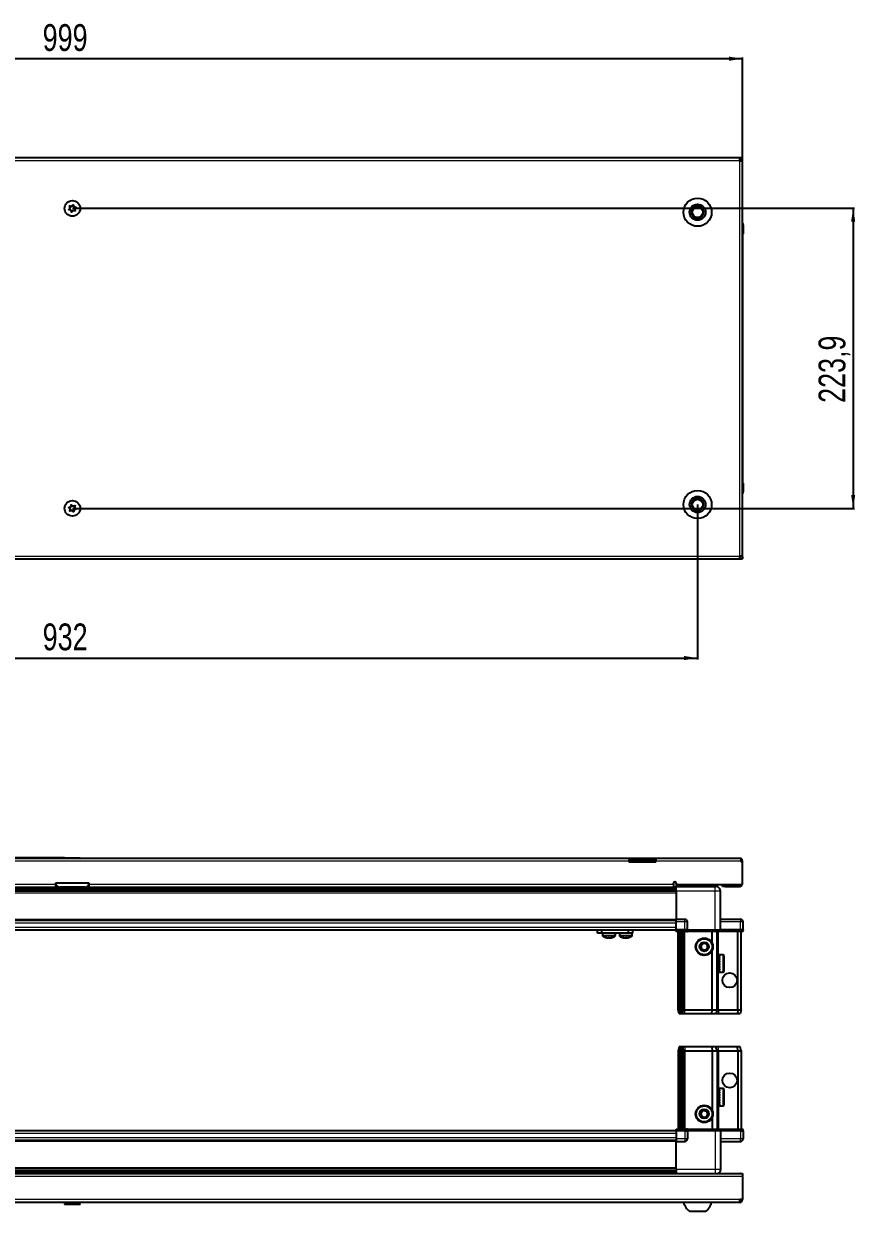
# Model space of a CAD drawing. Header units: millimetres. Extents: x 355 to 3196, y 531 to 1574.
# Drawn here: x 975 to 1595, y 531 to 1417 of the extents above; entities that cross this region are included whole.
import ezdxf

# ---------------------------------------------------------------- set-up
doc = ezdxf.new("R2010")
doc.units = ezdxf.units.MM
doc.layers.add('FORMAT', color=7, linetype='Continuous')
doc.styles.add('SLDTEXTSTYLE0', font='TXT', dxfattribs={"width": 0.75})
doc.dimstyles.new('SLDDIMSTYLE0', dxfattribs={"dimtxt": 20, "dimasz": 10, "dimexe": 0, "dimexo": 0.0625, "dimgap": 5, "dimtad": 2, "dimdec": 1, "dimrnd": 1e-09, "dimzin": 12, "dimdsep": 46, "dimtxsty": 'SLDTEXTSTYLE0', "dimsah": 1, "dimcen": 0.09, "dimadec": 0, "dimazin": 3, "dimtfac": 1, "dimtofl": 0, "dimtmove": 0, "dimatfit": 3, "dimfxl": 0, "dimfrac": 2, "dimtolj": 1, "dimtzin": 12, "dimarcsym": 0})

# ---------------------------------------------------------------- blocks, each defined once
blk = doc.blocks.new('_D_1')
at = {"layer": 'FORMAT'}
for p, q in [((511.9, 1316.52), (511.9, 1391.51)), ((1510.9, 1390.51), (511.9, 1390.51)), ((1510.9, 1316.52), (1510.9, 1391.51))]:
    blk.add_line(p, q, dxfattribs=at)
for points in [[(511.9, 1390.51), (521.9, 1388.97), (521.9, 1392.04)], [(1510.9, 1390.51), (1500.9, 1392.04), (1500.9, 1388.97)]]:
    blk.add_solid(points, dxfattribs=at)
at = {"layer": 'FORMAT', "insert": (989.23, 1416.29), "char_height": 20, "attachment_point": 1, "style": 'SLDTEXTSTYLE0'}
blk.add_mtext('999', dxfattribs=at)
blk = doc.blocks.new('_D_2')
at = {"layer": 'FORMAT'}
for p, q in [((545.4, 1058), (545.4, 942.51)), ((1477.4, 1058), (1477.4, 942.51)), ((545.4, 943.51), (1477.4, 943.51))]:
    blk.add_line(p, q, dxfattribs=at)
for points in [[(545.4, 943.51), (555.4, 941.97), (555.4, 945.04)], [(1477.4, 943.51), (1467.4, 945.04), (1467.4, 941.97)]]:
    blk.add_solid(points, dxfattribs=at)
at = {"layer": 'FORMAT', "insert": (989.23, 969.29), "char_height": 20, "attachment_point": 1, "style": 'SLDTEXTSTYLE0'}
blk.add_mtext('932', dxfattribs=at)
blk = doc.blocks.new('_D_3')
at = {"layer": 'FORMAT'}
for p, q in [((1011.41, 1279.01), (1594.4, 1279.01)), ((1593.4, 1279.01), (1593.4, 1055.16)), ((1011.41, 1055.16), (1594.4, 1055.16))]:
    blk.add_line(p, q, dxfattribs=at)
for points in [[(1593.4, 1279.01), (1591.86, 1269.01), (1594.93, 1269.01)], [(1593.4, 1055.16), (1594.93, 1065.16), (1591.86, 1065.16)]]:
    blk.add_solid(points, dxfattribs=at)
at = {"layer": 'FORMAT', "insert": (1567.61, 1133.83), "char_height": 20, "attachment_point": 1, "rotation": 90, "style": 'SLDTEXTSTYLE0'}
blk.add_mtext('223,9', dxfattribs=at)
blk = doc.blocks.new('_D_8')
at = {"layer": 'FORMAT'}
for p, q in [((1005.6, 794.51), (444.4, 794.51)), ((445.4, 794.51), (445.4, 537.51)), ((513.99, 537.51), (444.4, 537.51))]:
    blk.add_line(p, q, dxfattribs=at)
for points in [[(445.4, 794.51), (443.86, 784.51), (446.93, 784.51)], [(445.4, 537.51), (446.93, 547.51), (443.86, 547.51)]]:
    blk.add_solid(points, dxfattribs=at)
at = {"layer": 'FORMAT', "insert": (419.61, 643.85), "char_height": 20, "attachment_point": 1, "rotation": 90, "style": 'SLDTEXTSTYLE0'}
blk.add_mtext('257', dxfattribs=at)

msp = doc.modelspace()

# ---------------------------------------------------------------- linework, layer by layer
at = {"color": 7, "linetype": 'Continuous', "lineweight": 25}
for p, q in [((1508.8, 1316.51), (514, 1316.51)), ((1508.8, 1314.41), (1508.8, 1316.51)), ((1510.9, 1316.51), (1508.8, 1316.51)), ((1508.8, 1315.01), (1510.9, 1315.01)), ((1508.8, 1314.41), (1510.9, 1314.41)), ((1510.9, 1315.01), (1510.9, 1316.51)), ((1510.9, 1314.41), (1510.9, 1315.01)), ((1510.9, 1019.61), (1510.9, 1314.41)), ((1510.9, 1267.83), (1510.9, 1267.83)), ((1510.9, 1260.01), (1511.4, 1260.01)), ((1511.25, 1074.01), (1511.25, 1260.01)), ((1511.4, 1266.51), (1511.4, 1260.01)), ((1511.4, 1260.01), (1511.4, 1266.51)), ((1511.4, 1260.01), (1511.4, 1260.01)), ((1511.4, 1260.01), (1511.4, 1260.01)), ((1510.9, 1074.01), (1511.4, 1074.01)), ((1511.4, 1074.01), (1511.4, 1074.01)), ((1511.4, 1067.51), (1511.4, 1074.01)), ((1511.4, 1074.01), (1511.4, 1067.51)), ((1510.9, 1019.61), (1508.8, 1019.61)), ((1508.8, 1017.51), (1508.8, 1019.61)), ((1510.9, 1019.01), (1508.8, 1019.01)), ((1510.9, 1019.01), (1510.9, 1019.61)), ((1510.9, 1019.01), (1510.9, 1017.51)), ((514, 1017.51), (1508.8, 1017.51)), ((1508.8, 1017.51), (1510.9, 1017.51)), ((596.4, 794.21), (1426.4, 794.21)), ((1005.61, 794.51), (1005.61, 794.21)), ((1005.61, 794.51), (1017.18, 794.51)), ((1017.18, 794.21), (1017.18, 794.51)), ((1426.4, 792.11), (1426.4, 794.21)), ((1426.4, 794.21), (1436.4, 794.21)), ((1436.4, 792.71), (1426.4, 792.71)), ((1426.4, 791.21), (1426.4, 792.11)), ((1446.4, 791.21), (1426.4, 791.21)), ((1436.4, 794.21), (1446.4, 794.21)), ((1446.4, 792.71), (1436.4, 792.71)), ((1446.4, 794.21), (1509.3, 794.21)), ((1446.4, 794.21), (1446.4, 792.11)), ((1446.4, 791.21), (1446.4, 792.11)), ((1509.9, 792.11), (1510.9, 792.11)), ((1509.9, 792.11), (1509.9, 791.21)), ((1510.9, 791.21), (1509.9, 791.21)), ((1510.9, 791.21), (1510.9, 792.11)), ((1510.9, 774.71), (1510.9, 791.21)), ((1461.4, 770.77), (561.4, 770.77)), ((1461.4, 770.74), (561.4, 770.74)), ((563.4, 772.71), (998.9, 772.71)), ((587.52, 772.56), (1435.27, 772.56)), ((1023.9, 775.71), (998.9, 775.71)), ((998.9, 775.71), (998.9, 774.81)), ((998.9, 774.81), (998.9, 772.71)), ((1020.9, 772.71), (1001.9, 772.71)), ((1023.9, 774.81), (1023.9, 775.71)), ((1023.9, 772.71), (1023.9, 774.81)), ((1023.9, 772.71), (1459.4, 772.71)), ((1429.9, 772.71), (1429.9, 772.56)), ((1430.01, 772.71), (1430.01, 772.56)), ((1430.19, 772.71), (1430.19, 772.56)), ((1430.7, 772.71), (1430.7, 772.56)), ((1431.09, 772.71), (1431.09, 772.56)), ((1431.94, 772.71), (1431.94, 772.56)), ((1432.51, 772.71), (1432.51, 772.56)), ((1433.62, 772.71), (1433.62, 772.56)), ((1434.31, 772.71), (1434.31, 772.56)), ((1435.27, 772.56), (1435.58, 772.56)), ((1435.58, 772.71), (1435.58, 772.56)), ((1435.58, 772.56), (1435.58, 772.56)), ((1435.58, 772.56), (1436.31, 772.56)), ((1435.84, 772.71), (1435.84, 772.56)), ((1436.31, 772.71), (1436.31, 772.56)), ((1436.31, 772.56), (1437.61, 772.56)), ((1437.52, 772.56), (1461.4, 772.56)), ((1437.61, 772.71), (1437.61, 772.56)), ((1437.7, 772.71), (1437.7, 772.56)), ((1438.33, 772.71), (1438.33, 772.56)), ((1439.52, 772.71), (1439.52, 772.56)), ((1440.15, 772.71), (1440.15, 772.56)), ((1441.13, 772.71), (1441.13, 772.56)), ((1441.61, 772.71), (1441.61, 772.56)), ((1442.28, 772.71), (1442.28, 772.56)), ((1442.55, 772.71), (1442.55, 772.56)), ((1442.84, 772.71), (1442.84, 772.56)), ((1442.9, 772.56), (1442.9, 772.71)), ((1442.9, 772.71), (1442.9, 772.56)), ((1459.4, 774.81), (1459.4, 775.56)), ((1459.4, 774.81), (1459.4, 772.71)), ((1461.4, 775.56), (1461.4, 774.71)), ((1461.4, 774.71), (1461.4, 773.21)), ((1461.4, 774.71), (1510.9, 774.71)), ((1461.4, 773.21), (1490.4, 773.21)), ((1464.15, 774.71), (1464.15, 773.21)), ((1490.65, 773.21), (1490.65, 774.71)), ((1495.9, 773.21), (1495.9, 774.71)), ((1497.9, 773.21), (1495.9, 773.21)), ((1497.9, 773.21), (1508.8, 773.21)), ((1461.4, 769.71), (1461.4, 748.71)), ((1494.4, 740.71), (1494.4, 769.71)), ((561.4, 748.06), (1461.4, 748.06)), ((1461.4, 748.71), (1467.9, 748.71)), ((1461.4, 746.71), (1461.4, 748.71)), ((1461.4, 740.71), (1461.4, 746.71)), ((1469.9, 740.71), (1469.9, 746.71)), ((1494.4, 748.71), (1509.4, 748.71)), ((1511.4, 740.71), (1511.4, 746.71)), ((561.4, 740.86), (1461.4, 740.86)), ((1402.75, 738.36), (1402.75, 740.86)), ((1405.75, 738.36), (1402.75, 738.36)), ((1405.75, 740.86), (1405.75, 738.36)), ((1425.95, 738.36), (1405.75, 738.36)), ((1406.6, 738.36), (1406.6, 736.46)), ((1416.1, 736.46), (1416.1, 738.36)), ((1416.15, 736.46), (1416.15, 738.36)), ((1419.1, 738.36), (1419.1, 736.46)), ((1425.95, 738.36), (1425.95, 740.86)), ((1428.95, 738.36), (1425.95, 738.36)), ((1428.6, 736.46), (1428.6, 738.36)), ((1428.95, 740.86), (1428.95, 738.36)), ((1461.4, 740.71), (1461.4, 740.38)), ((1461.4, 740.71), (1461.4, 740.71)), ((1461.4, 740.71), (1467.9, 740.71)), ((1467.9, 740.71), (1461.4, 740.71)), ((1461.4, 739.51), (1461.4, 740.38)), ((1461.4, 740.38), (1461.4, 740.38)), ((1461.4, 740.38), (1467.9, 740.38)), ((1469.22, 739.51), (1461.4, 739.51)), ((1462.9, 681.21), (1462.9, 739.51)), ((1464.4, 681.21), (1464.4, 739.51)), ((1465.9, 681.21), (1465.9, 739.51)), ((1466.9, 681.21), (1466.9, 739.51)), ((1469.9, 740.71), (1467.9, 740.71)), ((1469.22, 739.51), (1469.9, 739.51)), ((1469.9, 740.71), (1469.9, 739.51)), ((1469.9, 740.71), (1470.1, 740.71)), ((1470.1, 739.51), (1469.9, 739.51)), ((1470.1, 740.71), (1490.4, 740.71)), ((1490.4, 739.51), (1470.1, 739.51)), ((1488.4, 730.71), (1488.4, 739.51)), ((1490.4, 740.71), (1494.4, 740.71)), ((1494.4, 739.51), (1490.4, 739.51)), ((1491.9, 681.21), (1491.9, 739.51)), ((1494.4, 740.71), (1494.4, 739.51)), ((1494.4, 740.71), (1494.6, 740.71)), ((1494.6, 739.51), (1494.4, 739.51)), ((1494.6, 740.71), (1509.4, 740.71)), ((1509.4, 740.71), (1494.6, 740.71)), ((1509.4, 739.51), (1494.6, 739.51)), ((1507.4, 681.21), (1507.4, 739.51)), ((1511.4, 740.71), (1509.4, 740.71)), ((1509.4, 739.51), (1510.9, 739.51)), ((1509.9, 681.21), (1509.9, 739.51)), ((1510.9, 739.51), (1511.4, 740.38)), ((1511.4, 740.71), (1511.4, 740.38)), ((1488.4, 681.21), (1488.4, 725.71)), ((1491.93, 719.71), (1491.9, 719.71)), ((1492.41, 719.02), (1491.93, 719.71)), ((1491.93, 719.71), (1491.93, 718.67)), ((1491.93, 718.67), (1491.93, 711.71)), ((1492.9, 719.71), (1492.41, 719.02)), ((1492.41, 719.02), (1492.41, 718.16)), ((1492.41, 718.16), (1492.41, 712.4)), ((1492.9, 719.71), (1492.9, 718.67)), ((1492.9, 718.67), (1492.9, 711.71)), ((1493.4, 720.11), (1493.3, 720.11)), ((1493.3, 720.11), (1493.3, 711.31)), ((1496.3, 722.21), (1493.4, 722.21)), ((1493.4, 722.21), (1493.4, 722.2)), ((1493.9, 722.2), (1493.4, 722.2)), ((1493.4, 722.2), (1493.4, 722.12)), ((1493.4, 722.12), (1493.4, 721.78)), ((1493.9, 722.12), (1493.4, 722.12)), ((1493.9, 721.78), (1493.4, 721.78)), ((1493.4, 721.78), (1493.4, 721.48)), ((1493.4, 721.48), (1493.4, 720.76)), ((1493.9, 721.48), (1493.4, 721.48)), ((1493.9, 720.76), (1493.4, 720.76)), ((1493.4, 720.76), (1493.4, 720.26)), ((1493.4, 720.26), (1493.4, 719.25)), ((1493.9, 720.26), (1493.4, 720.26)), ((1493.9, 719.25), (1493.4, 719.25)), ((1493.4, 719.25), (1493.4, 718.61)), ((1493.4, 718.61), (1493.4, 717.39)), ((1493.9, 718.61), (1493.4, 718.61)), ((1493.9, 722.12), (1493.9, 722.2)), ((1493.9, 721.48), (1493.9, 721.78)), ((1493.9, 720.26), (1493.9, 720.76)), ((1493.9, 718.61), (1493.9, 719.25)), ((1497.1, 721.41), (1497.1, 719.93)), ((1497.1, 719.93), (1497.1, 710.01)), ((1491.9, 711.71), (1491.93, 711.71)), ((1491.93, 711.71), (1492.41, 712.4)), ((1492.41, 712.4), (1492.9, 711.71)), ((1493.3, 711.31), (1493.4, 711.31)), ((1493.9, 717.39), (1493.4, 717.39)), ((1493.4, 717.39), (1493.4, 716.85)), ((1493.9, 716.85), (1493.4, 716.85)), ((1493.4, 716.67), (1493.4, 715.37)), ((1493.9, 716.67), (1493.4, 716.67)), ((1493.9, 715.37), (1493.4, 715.37)), ((1493.9, 714.98), (1493.4, 714.98)), ((1493.4, 714.98), (1493.4, 714.63)), ((1493.9, 714.63), (1493.4, 714.63)), ((1493.4, 714.63), (1493.4, 713.38)), ((1493.9, 713.38), (1493.4, 713.38)), ((1493.4, 713.38), (1493.4, 712.7)), ((1493.4, 712.7), (1493.4, 711.62)), ((1493.9, 712.7), (1493.4, 712.7)), ((1493.9, 711.62), (1493.4, 711.62)), ((1493.4, 711.62), (1493.4, 711.07)), ((1493.4, 711.07), (1493.4, 710.26)), ((1493.9, 711.07), (1493.4, 711.07)), ((1493.9, 710.26), (1493.4, 710.26)), ((1493.4, 710.26), (1493.4, 709.89)), ((1493.4, 709.89), (1493.4, 709.43)), ((1493.9, 709.89), (1493.4, 709.89)), ((1493.9, 709.43), (1493.4, 709.43)), ((1493.4, 709.43), (1493.4, 709.28)), ((1493.4, 709.28), (1493.4, 709.21)), ((1493.9, 709.28), (1493.4, 709.28)), ((1493.4, 709.21), (1496.3, 709.21)), ((1493.9, 716.67), (1493.9, 717.39)), ((1493.9, 714.63), (1493.9, 715.37)), ((1493.9, 712.7), (1493.9, 713.38)), ((1493.9, 711.07), (1493.9, 711.62)), ((1493.9, 709.89), (1493.9, 710.26)), ((1493.9, 709.28), (1493.9, 709.43)), ((1462.9, 681.21), (1464.4, 681.21)), ((1463.7, 678.21), (1462.9, 681.21)), ((1464.85, 678.21), (1463.7, 678.21)), ((1464.4, 681.21), (1465.9, 681.21)), ((1464.85, 678.21), (1464.4, 681.21)), ((1465.35, 678.21), (1464.85, 678.21)), ((1465.35, 678.21), (1465.9, 681.21)), ((1466.09, 678.21), (1465.35, 678.21)), ((1465.9, 681.21), (1466.9, 681.21)), ((1466.09, 678.21), (1466.9, 681.21)), ((1467.9, 678.21), (1466.09, 678.21)), ((1466.9, 681.21), (1467.9, 681.21)), ((1467.9, 681.21), (1488.4, 681.21)), ((1488.06, 678.21), (1467.9, 678.21)), ((1488.06, 678.21), (1488.4, 681.21)), ((1491.09, 678.21), (1488.06, 678.21)), ((1488.4, 681.21), (1491.9, 681.21)), ((1491.9, 681.21), (1491.09, 678.21)), ((1492.9, 678.21), (1491.09, 678.21)), ((1491.9, 681.21), (1492.9, 681.21)), ((1492.9, 681.21), (1507.4, 681.21)), ((1507.24, 678.21), (1492.9, 678.21)), ((1507.4, 681.21), (1507.24, 678.21)), ((1509.09, 678.21), (1507.24, 678.21)), ((1507.4, 681.21), (1509.9, 681.21)), ((1509.9, 681.21), (1509.09, 678.21)), ((1463.7, 653.51), (1462.9, 650.51)), ((1462.9, 650.51), (1464.4, 650.51)), ((1462.9, 650.51), (1462.9, 592.21)), ((1464.85, 653.51), (1463.7, 653.51)), ((1464.85, 653.51), (1464.4, 650.51)), ((1464.4, 650.51), (1465.9, 650.51)), ((1464.4, 650.51), (1464.4, 592.21)), ((1465.35, 653.51), (1464.85, 653.51)), ((1465.35, 653.51), (1465.9, 650.51)), ((1466.09, 653.51), (1465.35, 653.51)), ((1465.9, 650.51), (1465.9, 592.21)), ((1465.9, 650.51), (1466.9, 650.51)), ((1466.09, 653.51), (1466.9, 650.51)), ((1467.9, 653.51), (1466.09, 653.51)), ((1466.9, 650.51), (1466.9, 592.21)), ((1466.9, 650.51), (1467.9, 650.51)), ((1488.06, 653.51), (1467.9, 653.51)), ((1467.9, 650.51), (1488.4, 650.51)), ((1488.06, 653.51), (1488.4, 650.51)), ((1491.09, 653.51), (1488.06, 653.51)), ((1488.4, 650.51), (1488.4, 606.01)), ((1488.4, 650.51), (1491.9, 650.51)), ((1491.9, 650.51), (1491.09, 653.51)), ((1492.9, 653.51), (1491.09, 653.51)), ((1491.9, 650.51), (1491.9, 592.21)), ((1491.9, 650.51), (1492.9, 650.51)), ((1507.24, 653.51), (1492.9, 653.51)), ((1492.9, 650.51), (1507.4, 650.51)), ((1507.4, 650.51), (1507.24, 653.51)), ((1509.09, 653.51), (1507.24, 653.51)), ((1507.4, 650.51), (1509.9, 650.51)), ((1507.4, 650.51), (1507.4, 592.21)), ((1509.9, 650.51), (1509.09, 653.51)), ((1509.9, 650.51), (1509.9, 592.21)), ((1491.93, 620.01), (1491.9, 620.01)), ((1492.41, 619.32), (1491.93, 620.01)), ((1491.93, 620.01), (1491.93, 612.01)), ((1492.9, 620.01), (1492.41, 619.32)), ((1492.9, 620.01), (1492.9, 612.01)), ((1493.4, 620.41), (1493.3, 620.41)), ((1493.3, 620.41), (1493.3, 611.61)), ((1496.3, 622.51), (1493.4, 622.51)), ((1493.9, 622.51), (1493.4, 622.51)), ((1493.4, 622.51), (1493.4, 622.47)), ((1493.4, 622.47), (1493.4, 622.18)), ((1493.9, 622.47), (1493.4, 622.47)), ((1493.9, 622.18), (1493.4, 622.18)), ((1493.4, 622.18), (1493.4, 621.91)), ((1493.9, 621.91), (1493.4, 621.91)), ((1493.4, 621.91), (1493.4, 621.24)), ((1493.9, 621.24), (1493.4, 621.24)), ((1493.4, 621.24), (1493.4, 620.77)), ((1493.4, 620.77), (1493.4, 619.79)), ((1493.9, 620.77), (1493.4, 620.77)), ((1493.9, 622.47), (1493.9, 622.51)), ((1493.9, 621.91), (1493.9, 622.18)), ((1493.9, 620.77), (1493.9, 621.24)), ((1497.1, 621.71), (1497.1, 610.31)), ((1491.9, 612.01), (1491.93, 612.01)), ((1491.93, 612.01), (1492.41, 612.7)), ((1492.41, 619.32), (1492.41, 612.7)), ((1492.41, 612.7), (1492.9, 612.01)), ((1493.3, 611.61), (1493.4, 611.61)), ((1493.9, 619.79), (1493.4, 619.79)), ((1493.4, 619.79), (1493.4, 619.17)), ((1493.4, 619.17), (1493.4, 617.97)), ((1493.9, 619.17), (1493.4, 619.17)), ((1493.9, 617.97), (1493.4, 617.97)), ((1493.4, 617.97), (1493.4, 617.34)), ((1493.9, 617.34), (1493.4, 617.34)), ((1493.4, 617.26), (1493.4, 615.96)), ((1493.9, 617.26), (1493.4, 617.26)), ((1493.9, 615.96), (1493.4, 615.96)), ((1493.9, 615.48), (1493.4, 615.48)), ((1493.4, 615.48), (1493.4, 615.23)), ((1493.4, 615.23), (1493.4, 613.96)), ((1493.9, 615.23), (1493.4, 615.23)), ((1493.9, 613.96), (1493.4, 613.96)), ((1493.4, 613.96), (1493.4, 613.27)), ((1493.4, 613.27), (1493.4, 612.15)), ((1493.9, 613.27), (1493.4, 613.27)), ((1493.9, 612.15), (1493.4, 612.15)), ((1493.4, 612.15), (1493.4, 611.58)), ((1493.4, 611.58), (1493.4, 610.73)), ((1493.9, 611.58), (1493.4, 611.58)), ((1493.9, 619.17), (1493.9, 619.79)), ((1493.9, 617.26), (1493.9, 617.97)), ((1493.9, 615.23), (1493.9, 615.96)), ((1493.9, 613.27), (1493.9, 613.96)), ((1493.9, 611.58), (1493.9, 612.15)), ((1493.9, 610.73), (1493.4, 610.73)), ((1493.4, 610.73), (1493.4, 610.33)), ((1493.4, 610.33), (1493.4, 609.82)), ((1493.9, 610.33), (1493.4, 610.33)), ((1493.9, 609.82), (1493.4, 609.82)), ((1493.4, 609.82), (1493.4, 609.63)), ((1493.4, 609.63), (1493.4, 609.51)), ((1493.9, 609.63), (1493.4, 609.63)), ((1493.4, 609.51), (1496.3, 609.51)), ((1493.9, 610.33), (1493.9, 610.73)), ((1493.9, 609.63), (1493.9, 609.82)), ((1488.4, 601.01), (1488.4, 592.21)), ((1461.4, 590.86), (561.4, 590.86)), ((1461.4, 591.35), (1461.4, 592.21)), ((1461.4, 592.21), (1469.22, 592.21)), ((1467.9, 591.35), (1461.4, 591.35)), ((1461.4, 591.01), (1461.4, 591.35)), ((1467.9, 591.01), (1461.4, 591.01)), ((1461.4, 591.01), (1461.4, 585.01)), ((1461.4, 585.01), (1461.4, 583.01)), ((1467.9, 591.01), (1469.9, 591.01)), ((1469.9, 591.01), (1467.9, 591.01)), ((1469.9, 592.21), (1469.22, 592.21)), ((1469.9, 591.01), (1469.9, 592.21)), ((1469.9, 592.21), (1470.1, 592.21)), ((1470.1, 591.01), (1469.9, 591.01)), ((1469.9, 591.01), (1469.9, 585.01)), ((1470.1, 592.21), (1490.4, 592.21)), ((1490.4, 591.01), (1470.1, 591.01)), ((1490.4, 592.21), (1494.4, 592.21)), ((1494.4, 591.01), (1490.4, 591.01)), ((1494.4, 591.01), (1494.4, 592.21)), ((1494.4, 592.21), (1494.6, 592.21)), ((1494.6, 591.01), (1494.4, 591.01)), ((1494.4, 591.01), (1494.4, 562.01)), ((1494.6, 592.21), (1509.4, 592.21)), ((1509.4, 591.01), (1494.6, 591.01)), ((1510.9, 592.21), (1509.4, 592.21)), ((1509.4, 591.01), (1511.4, 591.01)), ((1511.4, 591.35), (1510.9, 592.21)), ((1511.4, 591.35), (1510.9, 592.21)), ((1511.4, 591.01), (1511.4, 591.35)), ((1511.4, 591.01), (1511.4, 591.35)), ((1511.4, 591.01), (1511.4, 591.01)), ((1511.4, 591.01), (1511.4, 585.01)), ((1461.4, 583.66), (561.4, 583.66)), ((1461.4, 583.01), (1467.9, 583.01)), ((1461.4, 562.01), (1461.4, 583.01)), ((1494.4, 583.01), (1509.4, 583.01)), ((511.9, 559.01), (1510.9, 559.01)), ((561.4, 560.99), (1461.4, 560.99)), ((561.4, 560.96), (1461.4, 560.96)), ((1435.27, 559.16), (587.52, 559.16)), ((1429.9, 559.01), (1429.9, 559.16)), ((1430.07, 559.01), (1430.07, 559.16)), ((1430.28, 559.01), (1430.28, 559.16)), ((1430.84, 559.01), (1430.84, 559.16)), ((1431.26, 559.01), (1431.26, 559.16)), ((1432.15, 559.01), (1432.15, 559.16)), ((1432.74, 559.01), (1432.74, 559.16)), ((1433.88, 559.01), (1433.88, 559.16)), ((1434.58, 559.01), (1434.58, 559.16)), ((1435.86, 559.16), (1435.27, 559.16)), ((1435.86, 559.01), (1435.86, 559.16)), ((1435.87, 559.16), (1435.86, 559.16)), ((1436.6, 559.16), (1435.87, 559.16)), ((1436.03, 559.01), (1436.03, 559.16)), ((1436.53, 559.01), (1436.53, 559.16)), ((1436.6, 559.01), (1436.6, 559.16)), ((1437.62, 559.16), (1436.6, 559.16)), ((1436.6, 559.16), (1436.6, 559.16)), ((1461.4, 559.16), (1437.52, 559.16)), ((1437.89, 559.01), (1437.89, 559.16)), ((1438.6, 559.01), (1438.6, 559.16)), ((1439.77, 559.01), (1439.77, 559.16)), ((1440.38, 559.01), (1440.38, 559.16)), ((1441.32, 559.01), (1441.32, 559.16)), ((1441.77, 559.01), (1441.77, 559.16)), ((1442.39, 559.01), (1442.39, 559.16)), ((1442.64, 559.01), (1442.64, 559.16)), ((1442.87, 559.01), (1442.87, 559.16)), ((1442.89, 559.01), (1442.89, 559.16)), ((1495.9, 559.11), (1495.9, 559.01)), ((1495.9, 559.11), (1508.8, 559.11)), ((1510.9, 559.01), (1510.9, 556.91)), ((1510.9, 556.91), (1510.9, 539.61)), ((1508.8, 537.51), (514, 537.51)), ((1006.6, 537.51), (1005.61, 536.53)), ((1005.61, 536.53), (1005.61, 536.01)), ((1017.18, 536.53), (1005.61, 536.53)), ((1017.18, 536.01), (1005.61, 536.01)), ((1017.18, 536.53), (1016.2, 537.51)), ((1017.18, 536.01), (1017.18, 536.53)), ((1510.9, 539.61), (1508.8, 539.61)), ((1508.8, 537.51), (1508.8, 539.61)), ((1471.4, 530.91), (1483.4, 530.91))]:
    msp.add_line(p, q, dxfattribs=at)
at = {"color": 8, "linetype": 'Continuous', "lineweight": 18}
for p, q in [((1508.8, 1314.41), (514, 1314.41)), ((1508.8, 1019.61), (1508.8, 1314.41)), ((1510.9, 1266.51), (1511.4, 1266.51)), ((1510.9, 1067.51), (1511.4, 1067.51)), ((514, 1019.61), (1508.8, 1019.61)), ((1426.4, 792.11), (596.4, 792.11)), ((1436.4, 794.21), (1436.4, 792.71)), ((1509.9, 792.11), (1446.4, 792.11)), ((1461.4, 771.98), (561.4, 771.98)), ((563.4, 774.81), (998.9, 774.81)), ((998.9, 773.21), (1000.24, 773.21)), ((1022.55, 773.21), (1023.9, 773.21)), ((1023.9, 774.81), (1459.4, 774.81)), ((1459.4, 773.21), (1461.4, 773.21)), ((1497.9, 774.71), (1497.9, 773.21)), ((1508.8, 774.71), (1508.8, 773.21)), ((561.4, 769.53), (1461.4, 769.53)), ((1461.4, 768.12), (561.4, 768.12)), ((1490.4, 769.71), (1461.4, 769.71)), ((1490.4, 740.71), (1490.4, 769.71)), ((561.4, 748.71), (1461.4, 748.71)), ((561.4, 746.06), (1461.4, 746.06)), ((1467.9, 746.71), (1461.4, 746.71)), ((1467.9, 746.71), (1467.9, 748.71)), ((1467.9, 740.71), (1467.9, 746.71)), ((1469.9, 746.71), (1467.9, 746.71)), ((1509.4, 746.71), (1494.4, 746.71)), ((1509.4, 748.71), (1509.4, 746.71)), ((1509.4, 740.71), (1509.4, 746.71)), ((1511.4, 746.71), (1509.4, 746.71)), ((561.4, 742.86), (1461.4, 742.86)), ((1408.81, 736.46), (1406.6, 736.46)), ((1408.91, 736.09), (1406.79, 736.09)), ((1416.1, 736.46), (1408.81, 736.46)), ((1415.9, 736.09), (1408.91, 736.09)), ((1415.95, 736.09), (1415.9, 736.09)), ((1416.15, 736.46), (1416.1, 736.46)), ((1426.6, 736.46), (1419.1, 736.46)), ((1426.49, 736.09), (1419.29, 736.09)), ((1428.4, 736.09), (1426.49, 736.09)), ((1428.6, 736.46), (1426.6, 736.46)), ((1461.4, 740.71), (1461.4, 740.38)), ((1467.9, 740.71), (1467.9, 740.38)), ((1467.9, 681.21), (1467.9, 739.51)), ((1470.1, 740.71), (1470.1, 739.51)), ((1490.4, 740.71), (1490.4, 739.51)), ((1492.9, 719.71), (1492.9, 739.51)), ((1494.6, 740.71), (1494.6, 739.51)), ((1509.4, 740.71), (1509.4, 739.51)), ((1496.3, 722.21), (1496.3, 720.52)), ((1496.3, 720.52), (1496.3, 709.21)), ((1492.9, 681.21), (1492.9, 711.71)), ((1467.9, 678.21), (1467.9, 681.21)), ((1492.9, 681.21), (1492.9, 678.21)), ((1467.9, 653.51), (1467.9, 650.51)), ((1467.9, 650.51), (1467.9, 592.21)), ((1492.9, 650.51), (1492.9, 653.51)), ((1492.9, 650.51), (1492.9, 620.01)), ((1496.3, 622.51), (1496.3, 609.51)), ((1492.9, 612.01), (1492.9, 592.21)), ((1461.4, 588.86), (561.4, 588.86)), ((1461.4, 585.66), (561.4, 585.66)), ((1467.9, 585.01), (1461.4, 585.01)), ((1467.9, 591.01), (1467.9, 591.35)), ((1467.9, 591.01), (1467.9, 585.01)), ((1469.9, 585.01), (1467.9, 585.01)), ((1467.9, 585.01), (1467.9, 583.01)), ((1470.1, 592.21), (1470.1, 591.01)), ((1490.4, 591.01), (1490.4, 592.21)), ((1490.4, 591.01), (1490.4, 562.01)), ((1509.4, 585.01), (1494.4, 585.01)), ((1494.6, 592.21), (1494.6, 591.01)), ((1509.4, 591.01), (1509.4, 592.21)), ((1509.4, 591.01), (1509.4, 585.01)), ((1511.4, 585.01), (1509.4, 585.01)), ((1509.4, 583.01), (1509.4, 585.01)), ((1461.4, 583.01), (561.4, 583.01)), ((561.4, 563.61), (1461.4, 563.61)), ((1461.4, 562.2), (561.4, 562.2)), ((561.4, 559.75), (1461.4, 559.75)), ((1490.4, 562.01), (1461.4, 562.01)), ((1508.8, 559.01), (1508.8, 559.11)), ((1510.9, 556.91), (511.9, 556.91)), ((1508.8, 539.61), (514, 539.61))]:
    msp.add_line(p, q, dxfattribs=at)
at = {"color": 7, "linetype": 'Continuous', "lineweight": 25, "flags": 128}
msp.add_lwpolyline([(1509.44, 559.01), (1509.21, 559.07), (1508.8, 559.11)], dxfattribs=at)
at = {"color": 7, "linetype": 'Continuous', "lineweight": 25}
for centre, radius in [((1011.4, 1278.86), 5.79), ((1477.4, 1276.01), 10.5), ((1011.4, 1278.86), 1.85), ((1477.4, 1276.01), 6), ((1477.4, 1276.01), 3.9), ((1477.4, 1058.01), 10.5), ((1477.4, 1058.01), 6), ((1011.4, 1055.16), 5.79), ((1011.4, 1055.16), 1.85), ((1477.4, 1058.01), 3.9), ((1482.4, 728.21), 6.5), ((1482.4, 728.21), 3.46), ((1501.4, 703.21), 5.5), ((1501.4, 628.51), 5.5), ((1482.4, 603.51), 6.5), ((1482.4, 603.51), 3.46)]:
    msp.add_circle(centre, radius, dxfattribs=at)
at = {"color": 8, "linetype": 'Continuous', "lineweight": 18}
for centre in [(1482.4, 728.21), (1482.4, 603.51)]:
    msp.add_circle(centre, 5.7, dxfattribs=at)
at = {"color": 7, "linetype": 'Continuous', "lineweight": 25}
for centre, radius, start, end in [((1477.4, 1276.01), 4.62, 120, 180), ((1477.4, 1276.01), 4.62, 180, 240), ((1477.4, 1276.01), 4.62, 60, 120), ((1477.4, 1276.01), 4.62, 0, 60), ((1477.4, 1276.01), 4.62, 300, 0), ((1477.4, 1276.01), 4.62, 240, 300), ((1509.4, 1266.51), 2, 360, 41.40962), ((1509.4, 1266.51), 2, 0, 41.39416), ((1509.4, 1067.51), 2, 318.57492, 0), ((1509.4, 1067.51), 2, 318.59038, 0), ((1477.4, 1058.01), 4.62, 120, 180), ((1477.4, 1058.01), 4.62, 180, 240), ((1477.4, 1058.01), 4.62, 60, 120), ((1477.4, 1058.01), 4.62, 240, 300), ((1477.4, 1058.01), 4.62, 0, 60), ((1477.4, 1058.01), 4.62, 300, 0), ((1001.9, 775.71), 3, 180, 270), ((1020.9, 775.71), 3, 270, 360), ((1460.4, 775.56), 1, 0, 180), ((1508.8, 775.31), 2.1, 270, 343.39845), ((1467.9, 746.71), 2, 0, 90), ((1509.4, 746.71), 2, 0, 90), ((1407.05, 736.46), 0.45, 180, 235.28209), ((1411.35, 742.66), 8, 235.28209, 259.05401), ((1411.35, 742.66), 8, 280.84597, 304.71791), ((1411.4, 742.66), 8, 280.92113, 304.71791), ((1415.65, 736.46), 0.45, 304.71791, 0), ((1415.7, 736.46), 0.45, 304.71791, 0), ((1419.55, 736.46), 0.45, 180, 235.28209), ((1423.85, 742.66), 8, 235.28209, 258.92302), ((1423.85, 742.66), 8, 280.93918, 304.71791), ((1428.15, 736.46), 0.45, 304.71791, 0), ((1482.4, 728.21), 2.5, 118.29497, 178.29497), ((1482.4, 728.21), 2.5, 178.29497, 238.29497), ((1482.4, 728.21), 2.5, 58.29497, 118.29497), ((1482.4, 728.21), 2.5, 298.29497, 358.29497), ((1482.4, 728.21), 2.5, 358.29497, 58.29497), ((1482.4, 728.21), 2.5, 238.29497, 298.29497), ((1492.9, 720.11), 0.4, 270, 0), ((1496.3, 721.41), 0.8, 0, 90), ((1492.9, 711.31), 0.4, 360, 90), ((1496.3, 710.01), 0.8, 270, 360), ((1492.9, 620.41), 0.4, 270, 0), ((1496.3, 621.71), 0.8, 0, 90), ((1492.9, 611.61), 0.4, 360, 90), ((1482.4, 603.51), 2.5, 134.67671, 194.67671), ((1482.4, 603.51), 2.5, 194.67671, 254.67671), ((1482.4, 603.51), 2.5, 74.67671, 134.67671), ((1482.4, 603.51), 2.5, 14.67671, 74.67671), ((1482.4, 603.51), 2.5, 314.67671, 14.67671), ((1496.3, 610.31), 0.8, 270, 360), ((1482.4, 603.51), 2.5, 254.67671, 314.67671), ((1467.9, 585.01), 2, 270, 0), ((1509.4, 585.01), 2, 270, 0), ((1478.42, 540.54), 11.91, 194.70035, 233.8734), ((1476.37, 540.54), 11.91, 306.1266, 345.29965), ((1508.8, 539.61), 0.6, 270, 0), ((1508.8, 539.61), 2.1, 270, 0)]:
    msp.add_arc(centre, radius, start, end, dxfattribs=at)
for centre, start_param, end_param in [((1467.9, 736.92), 5.560451, 6.283185), ((1467.9, 594.81), 3.141593, 3.864327)]:
    msp.add_ellipse(centre, major_axis=(0, 3.46), ratio=0.57735, start_param=start_param, end_param=end_param, dxfattribs=at)
for points, knots in [([(1009.31, 1280.72), (1009.3, 1280.71), (1009.29, 1280.69), (1009.28, 1280.63), (1009.31, 1280.49), (1009.45, 1280.12), (1009.64, 1279.62), (1009.53, 1278.99), (1009.21, 1278.59), (1008.94, 1278.31), (1008.78, 1278.13), (1008.74, 1278.04), (1008.73, 1278), (1008.74, 1277.97), (1008.76, 1277.94), (1008.81, 1277.9), (1009.07, 1277.83), (1009.55, 1277.78), (1010.21, 1277.53), (1010.53, 1276.9), (1010.64, 1276.43), (1010.74, 1276.18), (1010.79, 1276.13), (1010.81, 1276.12), (1010.85, 1276.11), (1010.88, 1276.12), (1010.92, 1276.14), (1010.98, 1276.19), (1011.14, 1276.36), (1011.38, 1276.66), (1011.74, 1277.02), (1012.35, 1277.19), (1012.88, 1277.06), (1013.26, 1276.97), (1013.41, 1276.95), (1013.46, 1276.97), (1013.49, 1276.99), (1013.5, 1277.03), (1013.51, 1277.08), (1013.48, 1277.23), (1013.35, 1277.59), (1013.16, 1278.09), (1013.26, 1278.72), (1013.58, 1279.12), (1013.85, 1279.4), (1014.01, 1279.58), (1014.05, 1279.67), (1014.06, 1279.71), (1014.05, 1279.74), (1014.03, 1279.77), (1013.98, 1279.81), (1013.72, 1279.88), (1013.25, 1279.93), (1012.58, 1280.18), (1012.26, 1280.82), (1012.15, 1281.28), (1012.05, 1281.53), (1012, 1281.58), (1011.98, 1281.6), (1011.95, 1281.6), (1011.91, 1281.59), (1011.87, 1281.57), (1011.81, 1281.52), (1011.66, 1281.35), (1011.42, 1281.05), (1011.05, 1280.69), (1010.44, 1280.52), (1009.91, 1280.65), (1009.53, 1280.75), (1009.39, 1280.76), (1009.33, 1280.74), (1009.31, 1280.73), (1009.31, 1280.72)], [0, 0, 0, 0, 0.002009, 0.00442, 0.009365, 0.025528, 0.067705, 0.095786, 0.124646, 0.150342, 0.160519, 0.163394, 0.165697, 0.167245, 0.168874, 0.17077, 0.178606, 0.211994, 0.249994, 0.287995, 0.321383, 0.329219, 0.331115, 0.332744, 0.334292, 0.336217, 0.338535, 0.341318, 0.349662, 0.375358, 0.404217, 0.432298, 0.474475, 0.490639, 0.496669, 0.49844, 0.5, 0.502009, 0.50442, 0.509365, 0.525528, 0.567705, 0.595786, 0.624646, 0.650342, 0.660519, 0.663394, 0.665697, 0.667245, 0.668874, 0.67077, 0.678606, 0.711994, 0.749994, 0.787995, 0.821383, 0.829219, 0.831115, 0.832744, 0.834292, 0.836217, 0.838535, 0.841318, 0.849662, 0.875358, 0.904217, 0.932298, 0.974475, 0.990639, 0.996669, 0.99844, 1, 1, 1, 1]), ([(1472.78, 1276.01), (1473.11, 1276.58), (1473.67, 1277.56), (1474.5, 1278.98), (1474.9, 1279.69), (1475.09, 1280.01)], [0, 0, 0, 0, 0.439131, 0.751378, 1, 1, 1, 1]), ([(1475.09, 1272.01), (1474.76, 1272.58), (1474.19, 1273.56), (1473.37, 1274.98), (1472.96, 1275.69), (1472.78, 1276.01)], [0, 0, 0, 0, 0.439131, 0.751378, 1, 1, 1, 1]), ([(1475.09, 1280.01), (1475.29, 1280.01), (1475.99, 1280.01), (1477.3, 1280.01), (1478.69, 1280.01), (1479.44, 1280.01), (1479.71, 1280.01)], [0, 0, 0, 0, 0.139329, 0.48527, 0.816356, 1, 1, 1, 1]), ([(1479.71, 1280.01), (1480.04, 1279.43), (1480.6, 1278.45), (1481.42, 1277.03), (1481.83, 1276.32), (1482.01, 1276.01)], [0, 0, 0, 0, 0.439131, 0.751378, 1, 1, 1, 1]), ([(1482.01, 1276.01), (1481.68, 1275.43), (1481.12, 1274.45), (1480.3, 1273.03), (1479.89, 1272.32), (1479.71, 1272.01)], [0, 0, 0, 0, 0.439131, 0.751378, 1, 1, 1, 1]), ([(1479.71, 1272.01), (1479.44, 1272.01), (1478.69, 1272.01), (1477.3, 1272.01), (1475.99, 1272.01), (1475.29, 1272.01), (1475.09, 1272.01)], [0, 0, 0, 0, 0.183644, 0.51473, 0.860671, 1, 1, 1, 1]), ([(1014.12, 1054.51), (1014.12, 1054.53), (1014.12, 1054.55), (1014.1, 1054.61), (1014.01, 1054.72), (1013.71, 1054.97), (1013.31, 1055.33), (1013.1, 1055.92), (1013.19, 1056.43), (1013.29, 1056.81), (1013.35, 1057.04), (1013.34, 1057.14), (1013.33, 1057.18), (1013.31, 1057.2), (1013.28, 1057.22), (1013.21, 1057.22), (1012.95, 1057.16), (1012.51, 1056.99), (1011.8, 1056.88), (1011.22, 1057.29), (1010.9, 1057.65), (1010.7, 1057.82), (1010.63, 1057.84), (1010.6, 1057.84), (1010.57, 1057.83), (1010.54, 1057.8), (1010.52, 1057.77), (1010.49, 1057.69), (1010.43, 1057.47), (1010.37, 1057.1), (1010.21, 1056.6), (1009.76, 1056.16), (1009.24, 1056.03), (1008.86, 1055.93), (1008.72, 1055.87), (1008.68, 1055.83), (1008.67, 1055.8), (1008.67, 1055.76), (1008.69, 1055.71), (1008.78, 1055.59), (1009.08, 1055.34), (1009.49, 1054.99), (1009.69, 1054.39), (1009.61, 1053.88), (1009.5, 1053.5), (1009.45, 1053.27), (1009.45, 1053.17), (1009.46, 1053.13), (1009.48, 1053.11), (1009.51, 1053.1), (1009.58, 1053.09), (1009.84, 1053.15), (1010.28, 1053.32), (1010.99, 1053.43), (1011.57, 1053.02), (1011.89, 1052.67), (1012.09, 1052.49), (1012.16, 1052.47), (1012.19, 1052.47), (1012.22, 1052.48), (1012.25, 1052.51), (1012.27, 1052.54), (1012.3, 1052.62), (1012.36, 1052.84), (1012.43, 1053.21), (1012.58, 1053.71), (1013.03, 1054.15), (1013.55, 1054.28), (1013.93, 1054.38), (1014.07, 1054.44), (1014.11, 1054.48), (1014.12, 1054.5), (1014.12, 1054.51)], [0, 0, 0, 0, 0.002009, 0.00442, 0.009365, 0.025528, 0.067705, 0.095786, 0.124646, 0.150342, 0.160519, 0.163394, 0.165697, 0.167245, 0.168874, 0.17077, 0.178606, 0.211994, 0.249994, 0.287995, 0.321383, 0.329219, 0.331115, 0.332744, 0.334292, 0.336217, 0.338535, 0.341318, 0.349662, 0.375358, 0.404217, 0.432298, 0.474475, 0.490639, 0.496669, 0.49844, 0.5, 0.502009, 0.50442, 0.509365, 0.525528, 0.567705, 0.595786, 0.624646, 0.650342, 0.660519, 0.663394, 0.665697, 0.667245, 0.668874, 0.67077, 0.678606, 0.711994, 0.749994, 0.787995, 0.821383, 0.829219, 0.831115, 0.832744, 0.834292, 0.836217, 0.838535, 0.841318, 0.849662, 0.875358, 0.904217, 0.932298, 0.974475, 0.990639, 0.996669, 0.99844, 1, 1, 1, 1]), ([(1472.78, 1058.01), (1473.11, 1058.58), (1473.67, 1059.56), (1474.5, 1060.98), (1474.9, 1061.69), (1475.09, 1062.01)], [0, 0, 0, 0, 0.439131, 0.751378, 1, 1, 1, 1]), ([(1475.09, 1054.01), (1474.76, 1054.58), (1474.19, 1055.56), (1473.37, 1056.98), (1472.96, 1057.69), (1472.78, 1058.01)], [0, 0, 0, 0, 0.439131, 0.751378, 1, 1, 1, 1]), ([(1475.09, 1062.01), (1475.29, 1062.01), (1475.99, 1062.01), (1477.3, 1062.01), (1478.69, 1062.01), (1479.44, 1062.01), (1479.71, 1062.01)], [0, 0, 0, 0, 0.139329, 0.48527, 0.816356, 1, 1, 1, 1]), ([(1479.71, 1054.01), (1479.44, 1054.01), (1478.69, 1054.01), (1477.3, 1054.01), (1475.99, 1054.01), (1475.29, 1054.01), (1475.09, 1054.01)], [0, 0, 0, 0, 0.183644, 0.51473, 0.860671, 1, 1, 1, 1]), ([(1479.71, 1062.01), (1480.04, 1061.43), (1480.6, 1060.45), (1481.42, 1059.03), (1481.83, 1058.32), (1482.01, 1058.01)], [0, 0, 0, 0, 0.439131, 0.751378, 1, 1, 1, 1]), ([(1482.01, 1058.01), (1481.68, 1057.43), (1481.12, 1056.45), (1480.3, 1055.03), (1479.89, 1054.32), (1479.71, 1054.01)], [0, 0, 0, 0, 0.439131, 0.751378, 1, 1, 1, 1]), ([(1510.9, 792.11), (1510.87, 792.37), (1510.82, 792.86), (1510.42, 793.5), (1509.87, 793.98), (1509.4, 794.11), (1509.17, 794.18)], [0, 0, 0, 0, 0.260161, 0.506776, 0.753388, 1, 1, 1, 1]), ([(1509.3, 794.21), (1509.34, 794.19), (1509.43, 794.13), (1509.57, 793.74), (1509.7, 793.18), (1509.81, 792.6), (1509.87, 792.24), (1509.9, 792.11)], [0, 0, 0, 0, 0.230255, 0.448522, 0.666786, 0.88505, 1, 1, 1, 1]), ([(1461.4, 769.71), (1461.4, 770.11), (1461.4, 770.89), (1461.4, 771.94), (1461.4, 772.73), (1461.4, 773.15), (1461.4, 773.2), (1461.4, 773.21)], [0, 0, 0, 0, 0.2146939, 0.4293877, 0.6440816, 0.8587754, 1, 1, 1, 1]), ([(1490.4, 773.21), (1490.46, 773.21), (1490.59, 773.21), (1490.76, 773.21), (1490.87, 773.21), (1490.89, 773.21), (1490.9, 773.21)], [0, 0, 0, 0, 0.2493943, 0.5003335, 0.7501667, 1, 1, 1, 1]), ([(1494.4, 769.71), (1494.35, 770.15), (1494.28, 770.83), (1493.84, 771.65), (1493.39, 772.21), (1492.83, 772.66), (1492.01, 773.09), (1491.34, 773.17), (1490.9, 773.21)], [0, 0, 0, 0, 0.239457, 0.368361, 0.5, 0.631639, 0.760543, 1, 1, 1, 1]), ([(1409.83, 734.81), (1409.82, 734.81), (1409.79, 734.82), (1409.58, 734.88), (1409.41, 734.95), (1409.36, 734.97), (1409.34, 734.98), (1409.35, 734.99), (1409.36, 734.99), (1409.37, 734.98), (1409.43, 734.97), (1409.65, 734.92), (1409.98, 734.85), (1410.36, 734.81), (1410.64, 734.8), (1410.9, 734.84), (1411.04, 734.91), (1411.16, 734.97), (1411.22, 734.98), (1411.24, 734.99), (1411.26, 734.99), (1411.28, 734.98), (1411.33, 734.98), (1411.45, 734.93), (1411.61, 734.86), (1411.86, 734.8), (1412.21, 734.81), (1412.59, 734.85), (1412.92, 734.92), (1413.14, 734.97), (1413.23, 734.98), (1413.24, 734.99), (1413.26, 734.99), (1413.26, 734.98), (1413.24, 734.96), (1413.08, 734.89), (1412.84, 734.81), (1412.85, 734.81), (1412.86, 734.81)], [0, 0, 0, 0, 0.024519, 0.105974, 0.133842, 0.147819, 0.153553, 0.156403, 0.15928, 0.16178, 0.166477, 0.181648, 0.254111, 0.300998, 0.335579, 0.379192, 0.462021, 0.482676, 0.486455, 0.490271, 0.492817, 0.495357, 0.499784, 0.513427, 0.576955, 0.640973, 0.679017, 0.731371, 0.789083, 0.818039, 0.821666, 0.824546, 0.82745, 0.830805, 0.837158, 0.863854, 0.969866, 1, 1, 1, 1]), ([(1422.31, 734.81), (1422.33, 734.81), (1422.38, 734.8), (1422.32, 734.82), (1422.2, 734.87), (1422.09, 734.92), (1422.04, 734.95), (1422.01, 734.97), (1422, 734.98), (1422, 734.98), (1422.01, 734.99), (1422.01, 734.99), (1422.01, 734.99)], [0, 0, 0, 0, 0.117513, 0.3191822, 0.6555874, 0.7806573, 0.8588867, 0.9097918, 0.9600554, 0.9795862, 0.9947917, 1, 1, 1, 1]), ([(1422.01, 734.99), (1422.02, 734.99), (1422.03, 734.99), (1422.07, 734.98), (1422.23, 734.94), (1422.51, 734.88), (1422.87, 734.82), (1423.2, 734.8), (1423.53, 734.82), (1423.73, 734.88), (1423.9, 734.95), (1423.97, 734.97), (1424.02, 734.98), (1424.05, 734.99), (1424.07, 734.99), (1424.09, 734.98), (1424.13, 734.97), (1424.24, 734.92), (1424.35, 734.85), (1424.55, 734.81), (1424.79, 734.8), (1425.18, 734.84), (1425.54, 734.91), (1425.8, 734.97), (1425.87, 734.98), (1425.89, 734.99), (1425.9, 734.99), (1425.9, 734.98), (1425.89, 734.98), (1425.79, 734.93), (1425.57, 734.86), (1425.36, 734.8), (1425.35, 734.81), (1425.35, 734.81)], [0, 0, 0, 0, 0.003351, 0.008063, 0.021119, 0.079476, 0.149012, 0.192992, 0.237333, 0.333888, 0.366922, 0.38349, 0.390287, 0.393665, 0.397075, 0.40004, 0.405607, 0.423591, 0.509487, 0.565066, 0.606058, 0.657756, 0.755941, 0.780424, 0.784904, 0.789427, 0.792445, 0.795456, 0.800704, 0.816876, 0.89218, 0.968066, 1, 1, 1, 1]), ([(1479.85, 726.85), (1479.87, 727.36), (1479.9, 728.32), (1479.93, 729.28), (1479.94, 729.73)], [0, 0, 0, 0, 0.534686, 1, 1, 1, 1]), ([(1482.31, 725.33), (1482.02, 725.51), (1481.32, 725.94), (1480.47, 726.46), (1479.96, 726.78), (1479.85, 726.85)], [0, 0, 0, 0, 0.362901, 0.866875, 1, 1, 1, 1]), ([(1479.94, 729.73), (1480.39, 729.98), (1481.24, 730.43), (1482.09, 730.89), (1482.48, 731.1)], [0, 0, 0, 0, 0.534686, 1, 1, 1, 1]), ([(1484.85, 726.7), (1484.4, 726.45), (1483.55, 725.99), (1482.7, 725.54), (1482.31, 725.33)], [0, 0, 0, 0, 0.5346859, 1, 1, 1, 1]), ([(1482.48, 731.1), (1482.59, 731.03), (1483.1, 730.72), (1483.94, 730.2), (1484.64, 729.76), (1484.94, 729.58)], [0, 0, 0, 0, 0.133125, 0.637099, 1, 1, 1, 1]), ([(1484.94, 729.58), (1484.92, 729.07), (1484.89, 728.1), (1484.87, 727.14), (1484.85, 726.7)], [0, 0, 0, 0, 0.534686, 1, 1, 1, 1]), ([(1479.61, 604.28), (1479.98, 604.64), (1480.66, 605.32), (1481.35, 605.99), (1481.66, 606.31)], [0, 0, 0, 0, 0.534686, 1, 1, 1, 1]), ([(1480.34, 601.48), (1480.26, 601.82), (1480.05, 602.61), (1479.8, 603.58), (1479.64, 604.16), (1479.61, 604.28)], [0, 0, 0, 0, 0.362901, 0.866875, 1, 1, 1, 1]), ([(1481.66, 606.31), (1482.16, 606.17), (1483.09, 605.91), (1484.02, 605.66), (1484.45, 605.54)], [0, 0, 0, 0, 0.534686, 1, 1, 1, 1]), ([(1485.18, 602.75), (1484.81, 602.39), (1484.13, 601.71), (1483.44, 601.03), (1483.13, 600.72)], [0, 0, 0, 0, 0.534686, 1, 1, 1, 1]), ([(1484.45, 605.54), (1484.48, 605.42), (1484.63, 604.84), (1484.88, 603.88), (1485.09, 603.08), (1485.18, 602.75)], [0, 0, 0, 0, 0.133125, 0.637099, 1, 1, 1, 1]), ([(1483.13, 600.72), (1482.63, 600.86), (1481.7, 601.11), (1480.77, 601.37), (1480.34, 601.48)], [0, 0, 0, 0, 0.534686, 1, 1, 1, 1]), ([(1461.4, 562.01), (1461.4, 561.62), (1461.4, 560.83), (1461.4, 559.81), (1461.4, 559.18), (1461.4, 559.02), (1461.4, 559.01)], [0, 0, 0, 0, 0.32552, 0.65104, 0.97656, 1, 1, 1, 1]), ([(1494.4, 562.01), (1494.35, 561.57), (1494.28, 560.9), (1493.84, 560.08), (1493.39, 559.53), (1492.98, 559.17), (1492.72, 559.04), (1492.67, 559.01)], [0, 0, 0, 0, 0.363018, 0.558438, 0.758004, 0.95757, 1, 1, 1, 1])]:
    msp.add_open_spline(points, degree=3, knots=knots, dxfattribs=at)
at = {"color": 8, "linetype": 'Continuous', "lineweight": 18}
for points, knots in [([(1490.4, 769.71), (1490.4, 770.15), (1490.4, 770.83), (1490.4, 771.65), (1490.4, 772.21), (1490.4, 772.66), (1490.4, 773.09), (1490.4, 773.17), (1490.4, 773.21)], [0, 0, 0, 0, 0.239457, 0.368361, 0.5, 0.631639, 0.760543, 1, 1, 1, 1]), ([(1490.4, 562.01), (1490.4, 561.57), (1490.4, 560.9), (1490.4, 560.08), (1490.4, 559.53), (1490.4, 559.17), (1490.4, 559.04), (1490.4, 559.01)], [0, 0, 0, 0, 0.363018, 0.558438, 0.758004, 0.95757, 1, 1, 1, 1])]:
    msp.add_open_spline(points, degree=3, knots=knots, dxfattribs=at)
for points in [[(1494.4, 769.71), (1494.34, 769.71), (1494.22, 769.71), (1493.29, 769.71), (1491.97, 769.71), (1490.92, 769.71), (1490.4, 769.71)], [(1494.4, 562.01), (1494.34, 562.01), (1494.22, 562.01), (1493.29, 562.01), (1491.97, 562.01), (1490.92, 562.01), (1490.4, 562.01)]]:
    msp.add_open_spline(points, degree=3, dxfattribs=at)

# ---------------------------------------------------------------- dimensions: what is measured, and where the dimension line sits
at = {"layer": 'FORMAT'}
dim = msp.add_linear_dim(base=(511.9, 1390.51), p1=(1510.9, 1316.51), p2=(511.9, 1316.51), dimstyle='SLDDIMSTYLE0', dxfattribs=at)
dim.commit()
dim.dimension.update_dxf_attribs({"geometry": '_D_1', "text_midpoint": (1011.4, 1390.51), "dimtype": 160})
for base, p1, p2, angle, picture, middle in [((1593.39618407, 1055.15584769), (1011.39582717, 1279.00584769), (1011.39582717, 1055.15584769), 90, '_D_3', (1593.39618407, 1167.08084769)), ((1477.4, 943.51), (545.4, 1058.01), (1477.4, 1058.01), 0, '_D_2', (1011.4, 943.51)), ((445.4, 537.51), (1005.61, 794.51), (514, 537.51), 90, '_D_8', (445.4, 666.01))]:
    dim = msp.add_linear_dim(base=base, p1=p1, p2=p2, angle=angle, dimstyle='SLDDIMSTYLE0', dxfattribs=at)
    dim.commit()
    dim.dimension.update_dxf_attribs({"geometry": picture, "text_midpoint": middle, "dimtype": 160})

doc.saveas('drawing.dxf')
